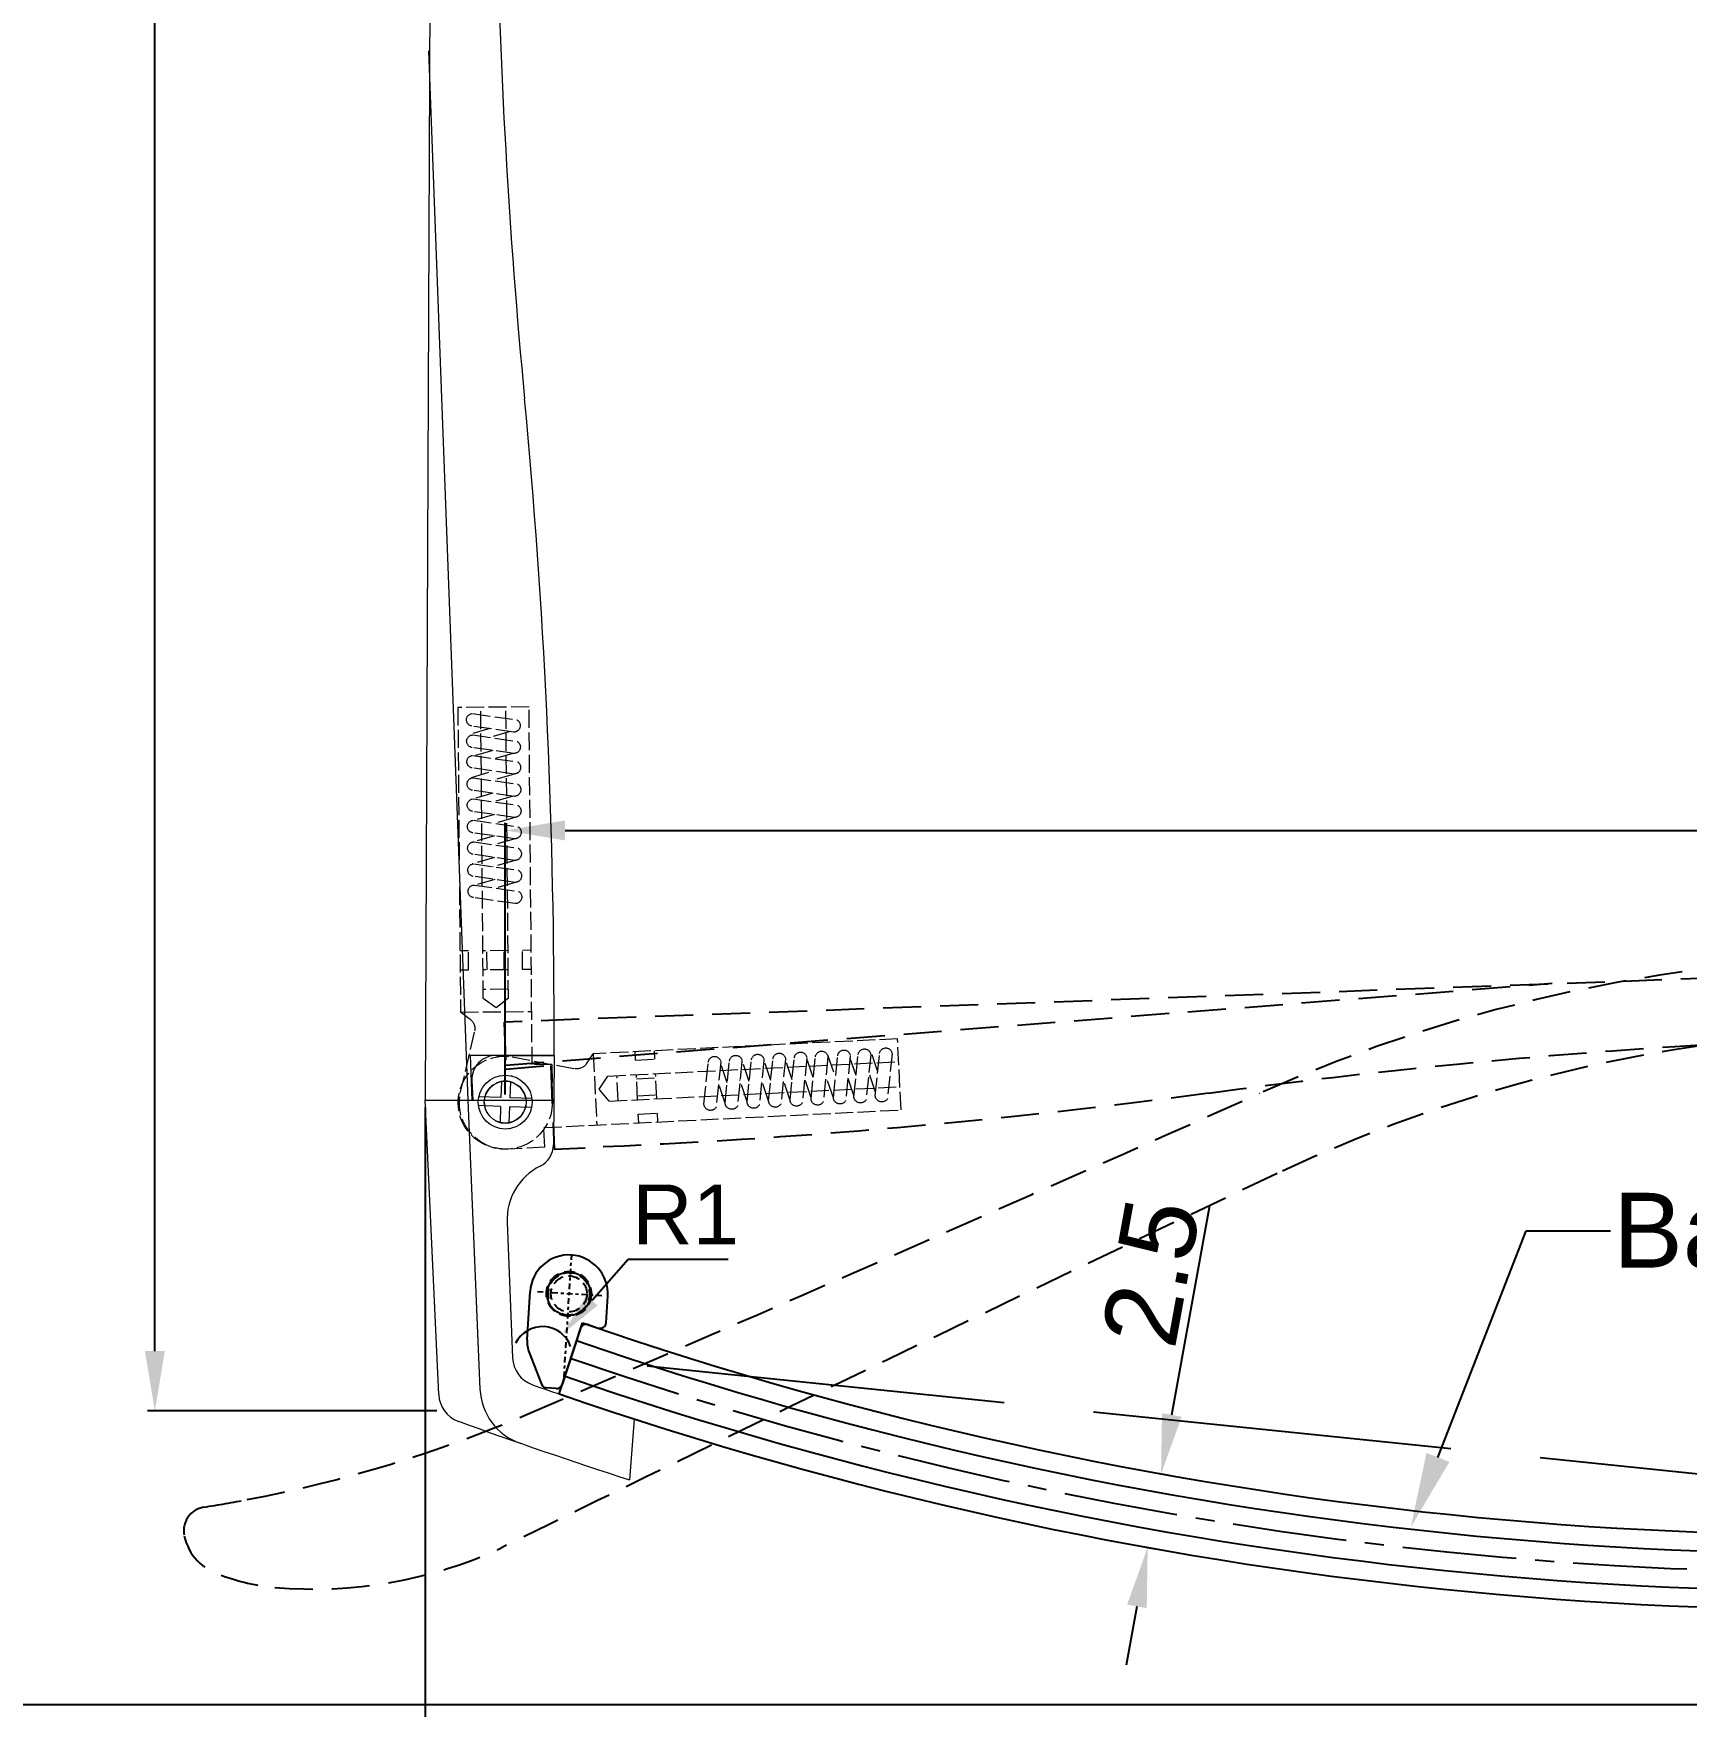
# Model space of a CAD drawing. Header units: millimetres. Extents: x 1336 to 2438, y 1230 to 1601.
# Drawn here: x 1611.4 to 1666.7, y 1351.9 to 1407.8 of the extents above; entities that cross this region are included whole.
import ezdxf
from ezdxf import colors
from ezdxf.entities.mleader import LeaderData, LeaderLine
from ezdxf.math import Vec2, Vec3

# ---------------------------------------------------------------- set-up
doc = ezdxf.new("R2010")
doc.units = ezdxf.units.MM
for name, pattern in [('ACAD_ISO02W100', [15, 12, -3]), ('CENTER2', [28.575, 19.05, -3.175, 3.175, -3.175]), ('HIDDEN', [9.525, 6.35, -3.175]), ('HIDDEN2', [0.1875, 0.125, -0.0625])]:
    doc.linetypes.add(name, pattern=pattern)
for name, color, linetype in [('Center Line', 2, 'CENTER2'), ('Dimension', 3, 'Continuous'), ('Hidden Line', 1, 'HIDDEN2'), ('Text', 4, 'Continuous')]:
    doc.layers.add(name, color=color, linetype=linetype)
doc.styles.get("Standard").update_dxf_attribs({"font": 'arial.ttf'})
doc.dimstyles.new('Standard$0', dxfattribs={"dimtxt": 2.3, "dimasz": 2, "dimexe": 1, "dimexo": 1, "dimgap": 1, "dimtad": 0, "dimtih": 1, "dimtoh": 1, "dimdec": 1, "dimzin": 0, "dimdsep": 46, "dimtxsty": 'Standard', "dimcen": 0, "dimclrd": 4, "dimclre": 4, "dimclrt": 4, "dimadec": 1, "dimazin": 0, "dimtfac": 1, "dimtdec": 1, "dimtofl": 0, "dimtmove": 0, "dimatfit": 0, "dimfxl": 1, "dimtolj": 1, "dimtzin": 0, "dimarcsym": 0})
doc.dimstyles.new('STANDARD$4', dxfattribs={"dimtxt": 2, "dimasz": 1.5, "dimexe": 0.5, "dimexo": 0.5, "dimgap": 0.5, "dimtad": 1, "dimtoh": 1, "dimdsep": 46, "dimtxsty": 'Standard', "dimcen": 0, "dimadec": 0, "dimazin": 0, "dimtfac": 1, "dimtofl": 0, "dimtmove": 0, "dimatfit": 3, "dimfxl": 1, "dimtolj": 1, "dimtzin": 0, "dimarcsym": 0})

# ---------------------------------------------------------------- blocks, each defined once
blk = doc.blocks.new('*D168')
at = {"layer": 'Defpoints', "color": 0, "ltscale": 1000, "transparency": 16777216}
for p in [(1763.027, 1381.199), (1627.198, 1372.123), (1763.027, 1372.123)]:
    blk.add_point(p, dxfattribs=at)
at = {"layer": 'Dimension', "color": 3, "lineweight": -2, "ltscale": 1000, "transparency": 16777216}
for p, q in [((1627.198, 1372.373), (1627.198, 1381.449)), ((1629.198, 1381.199), (1761.027, 1381.199)), ((1763.027, 1372.373), (1763.027, 1381.449))]:
    blk.add_line(p, q, dxfattribs=at)
at = {"layer": 'Dimension', "color": 3, "ltscale": 1000, "transparency": 16777216}
for points in [[(1629.198, 1381.533), (1629.198, 1380.866), (1627.198, 1381.199)], [(1761.027, 1381.533), (1761.027, 1380.866), (1763.027, 1381.199)]]:
    blk.add_solid(points, dxfattribs=at)
at = {"layer": 'Dimension', "ltscale": 1000, "transparency": 16777216, "insert": (1695.112, 1382.727), "char_height": 2.5, "attachment_point": 5}
blk.add_mtext('\\A1;136±1', dxfattribs=at)
blk = doc.blocks.new('*D169')
at = {"layer": 'Defpoints', "color": 0, "transparency": 16777216}
for p in [(1648.808, 1359.76), (1649.11, 1359.705), (1648.36, 1357.3)]:
    blk.add_point(p, dxfattribs=at)
at = {"layer": 'Dimension', "color": 3, "lineweight": -2, "transparency": 16777216}
for p, q in [((1649.469, 1361.672), (1650.744, 1368.67)), ((1649.054, 1359.715), (1649.356, 1359.66)), ((1648.606, 1357.256), (1648.908, 1357.201)), ((1648.304, 1355.278), (1647.945, 1353.31))]:
    blk.add_line(p, q, dxfattribs=at)
at = {"layer": 'Dimension', "color": 3, "transparency": 16777216}
for points in [[(1649.141, 1361.732), (1649.797, 1361.613), (1649.11, 1359.705)], [(1647.976, 1355.338), (1648.631, 1355.218), (1648.662, 1357.245)]]:
    blk.add_solid(points, dxfattribs=at)
at = {"layer": 'Dimension', "transparency": 16777216, "insert": (1648.784, 1366.429), "char_height": 2.5, "attachment_point": 5, "rotation": 79.6733}
blk.add_mtext('\\A1;2.5', dxfattribs=at)
blk = doc.blocks.new('*D170')
at = {"layer": 'Defpoints', "color": 0, "ltscale": 1000, "transparency": 16777216}
for p in [(1624.524, 1372.193), (1765.698, 1372.193), (1765.698, 1341.147)]:
    blk.add_point(p, dxfattribs=at)
at = {"layer": 'Dimension', "color": 3, "lineweight": -2, "ltscale": 1000, "transparency": 16777216}
for p, q in [((1624.524, 1371.943), (1624.524, 1340.897)), ((1765.698, 1371.943), (1765.698, 1340.897)), ((1626.524, 1341.147), (1763.698, 1341.147))]:
    blk.add_line(p, q, dxfattribs=at)
at = {"layer": 'Dimension', "color": 3, "ltscale": 1000, "transparency": 16777216}
for points in [[(1626.524, 1341.48), (1626.524, 1340.814), (1624.524, 1341.147)], [(1763.698, 1341.48), (1763.698, 1340.814), (1765.698, 1341.147)]]:
    blk.add_solid(points, dxfattribs=at)
at = {"layer": 'Dimension', "ltscale": 1000, "transparency": 16777216, "insert": (1695.111, 1342.652), "char_height": 2.5, "attachment_point": 5}
blk.add_mtext('\\A1;141±1', dxfattribs=at)
blk = doc.blocks.new('ET3T23T23T3T3')
for p, q in [((-1.83, 4.172), (-1.83, 4.172)), ((-3.417, 1.595), (-3.264, 3.203)), ((-0.759, 2.077), (-0.676, 2.958)), ((-1.616, 1.912), (-2.29, 0.063)), ((-1.358, 2.031), (-1.028, 1.908)), ((-3.363, 1.165), (-2.982, 0.094)), ((-2.496, -0.068), (-2.813, -0.038))]:
    blk.add_line(p, q)
blk.add_circle((-1.97, 3.08), 0.725)
for centre, radius, start, end in [((-1.97, 3.08), 1.3, 354.589, 174.589), ((-1.428, 1.844), 0.2, 69.589, 159.9898), ((-0.958, 2.096), 0.2, 249.589, 354.589), ((-2.421, 1.5), 1, 174.589, 199.589), ((-2.794, 0.161), 0.2, 199.589, 264.589), ((-2.478, 0.131), 0.2, 264.589, 339.9898)]:
    blk.add_arc(centre, radius, start, end)
at = {"layer": 'Center Line', "ltscale": 0.01}
for p, q in [((-1.845, 4.403), (-2.237, 0.266)), ((-0.878, 2.977), (-3.062, 3.184))]:
    blk.add_line(p, q, dxfattribs=at)
at = {"layer": 'Hidden Line', "ltscale": 3}
for radius in [0.75, 0.6]:
    blk.add_circle((-1.97, 3.08), radius, dxfattribs=at)
blk.add_arc((-1.97, 3.08), 0.7, 247.9875, 191.1906, dxfattribs=at)
blk = doc.blocks.new('NLKNWLO')
at = {"color": 251, "linetype": 'ACAD_ISO02W100', "lineweight": 13, "ltscale": 0.05}
for p, q in [((2895.363, -1243.799), (2894.119, -1243.799)), ((2895.363, -1243.799), (2895.363, -1244.458)), ((2895.363, -1244.458), (2907.314, -1244.458)), ((2897.137, -1246.837), (2897.137, -1244.458)), ((2898.54, -1244.458), (2898.54, -1244.751)), ((2899.182, -1244.458), (2899.182, -1244.751)), ((2907.314, -1244.458), (2907.314, -1246.837)), ((2898.54, -1244.751), (2899.182, -1244.751)), ((2901.456, -1244.976), (2901.27, -1245.637)), ((2902.192, -1244.981), (2901.982, -1245.724)), ((2902.91, -1244.976), (2902.717, -1245.661)), ((2903.627, -1244.96), (2903.434, -1245.642)), ((2904.336, -1245.012), (2904.152, -1245.662)), ((2905.076, -1244.976), (2904.886, -1245.651)), ((2905.764, -1245.013), (2905.595, -1245.61)), ((2906.494, -1245.095), (2906.333, -1245.667)), ((2897.588, -1245.231), (2897.273, -1245.645)), ((2897.273, -1245.645), (2897.588, -1246.071)), ((2897.588, -1245.231), (2907.314, -1245.231)), ((2897.889, -1245.235), (2897.889, -1246.075)), ((2898.54, -1245.231), (2898.54, -1246.071)), ((2898.54, -1245.364), (2899.182, -1245.364)), ((2899.182, -1245.231), (2899.182, -1246.071)), ((2901.56, -1245.653), (2901.372, -1246.317)), ((2902.295, -1245.658), (2902.085, -1246.404)), ((2903.014, -1245.653), (2902.821, -1246.338)), ((2903.728, -1245.644), (2903.538, -1246.319)), ((2904.439, -1245.689), (2904.256, -1246.338)), ((2905.869, -1245.683), (2905.699, -1246.287)), ((2897.588, -1246.071), (2907.314, -1246.071)), ((2898.54, -1245.935), (2899.182, -1245.935)), ((2905.129, -1245.833), (2904.942, -1246.497)), ((2906.598, -1245.772), (2906.436, -1246.344)), ((2894.427, -1246.868), (2896.497, -1246.372)), ((2896.893, -1246.514), (2897.137, -1246.837)), ((2907.314, -1246.837), (2897.137, -1246.837)), ((2898.54, -1246.556), (2898.54, -1246.837)), ((2898.54, -1246.556), (2899.182, -1246.556)), ((2899.182, -1246.556), (2899.182, -1246.837))]:
    blk.add_line(p, q, dxfattribs=at)
for points in [[(2900.96, -1246.372, 0.905334), (2901.378, -1246.351, 0.049685), (2901.378, -1246.347), (2901.151, -1244.861, 0.111512), (2901.148, -1244.853, 0.738957), (2900.747, -1244.976)], [(2901.67, -1246.372, 0.905334), (2902.088, -1246.351, 0.049685), (2902.087, -1246.347), (2901.86, -1244.861, 0.111512), (2901.857, -1244.853, 0.738957), (2901.456, -1244.976)], [(2902.404, -1246.372, 0.905334), (2902.822, -1246.351, 0.049685), (2902.822, -1246.347), (2902.595, -1244.861, 0.111512), (2902.592, -1244.853, 0.738957), (2902.191, -1244.976)], [(2903.124, -1246.372, 0.905334), (2903.542, -1246.351, 0.049685), (2903.542, -1246.347), (2903.315, -1244.861, 0.111512), (2903.311, -1244.853, 0.738957), (2902.91, -1244.976)], [(2903.839, -1246.372, 0.905334), (2904.257, -1246.351, 0.049685), (2904.257, -1246.347), (2904.03, -1244.861, 0.111512), (2904.027, -1244.853, 0.738957), (2903.626, -1244.976)], [(2904.544, -1246.372, 0.905334), (2904.962, -1246.351, 0.049685), (2904.962, -1246.347), (2904.734, -1244.861, 0.111512), (2904.731, -1244.853, 0.738957), (2904.33, -1244.976)], [(2905.29, -1246.372, 0.905334), (2905.708, -1246.351, 0.049685), (2905.708, -1246.347), (2905.48, -1244.861, 0.111512), (2905.477, -1244.853, 0.738957), (2905.076, -1244.976)], [(2905.975, -1246.374, 0.905334), (2906.393, -1246.352, 0.049685), (2906.392, -1246.348), (2906.165, -1244.863, 0.111512), (2906.162, -1244.855, 0.738957), (2905.761, -1244.978)], [(2906.689, -1246.372, 0.905334), (2907.107, -1246.351, 0.049685), (2907.107, -1246.347), (2906.88, -1244.861, 0.111512), (2906.877, -1244.853, 0.738957), (2906.476, -1244.976)]]:
    blk.add_lwpolyline(points, format="xyb", close=True, dxfattribs=at)
blk.add_circle((2894.119, -1245.371), 0.701, dxfattribs=at)
for centre, radius, start, end in [((2894.1, -1245.351), 1.552, 89.2792, 282.1734), ((2896.586, -1246.746), 0.384, 37.0832, 103.4897)]:
    blk.add_arc(centre, radius, start, end, dxfattribs=at)
blk = doc.blocks.new('*D250')
at = {"layer": 'Defpoints', "color": 0, "ltscale": 1000, "transparency": 16777216}
for p in [(1615.494, 1466.631), (1626.417, 1466.631), (1625.168, 1361.807)]:
    blk.add_point(p, dxfattribs=at)
at = {"layer": 'Dimension', "color": 3, "lineweight": -2, "ltscale": 1000, "transparency": 16777216}
for p, q in [((1626.167, 1466.631), (1615.244, 1466.631)), ((1615.494, 1363.807), (1615.494, 1464.631)), ((1624.918, 1361.807), (1615.244, 1361.807))]:
    blk.add_line(p, q, dxfattribs=at)
at = {"layer": 'Dimension', "color": 3, "ltscale": 1000, "transparency": 16777216}
for points in [[(1615.161, 1464.631), (1615.827, 1464.631), (1615.494, 1466.631)], [(1615.161, 1363.807), (1615.827, 1363.807), (1615.494, 1361.807)]]:
    blk.add_solid(points, dxfattribs=at)
at = {"layer": 'Dimension', "ltscale": 1000, "transparency": 16777216, "insert": (1613.968, 1414.972), "char_height": 2.5, "attachment_point": 5, "rotation": 90}
blk.add_mtext('\\A1;105±2', dxfattribs=at)
blk = doc.blocks.new('*D252')
at = {"layer": 'Defpoints', "color": 0, "ltscale": 1000, "transparency": 16777216}
for p in [(1605.841, 1517.994), (1647.407, 1517.994), (1695.156, 1351.994)]:
    blk.add_point(p, dxfattribs=at)
at = {"layer": 'Dimension', "color": 3, "lineweight": -2, "ltscale": 1000, "transparency": 16777216}
for p, q in [((1647.157, 1517.994), (1605.591, 1517.994)), ((1605.841, 1353.994), (1605.841, 1515.994)), ((1694.906, 1351.994), (1605.591, 1351.994))]:
    blk.add_line(p, q, dxfattribs=at)
at = {"layer": 'Dimension', "color": 3, "ltscale": 1000, "transparency": 16777216}
for points in [[(1605.508, 1515.994), (1606.174, 1515.994), (1605.841, 1517.994)], [(1605.508, 1353.994), (1606.174, 1353.994), (1605.841, 1351.994)]]:
    blk.add_solid(points, dxfattribs=at)
at = {"layer": 'Dimension', "ltscale": 1000, "transparency": 16777216, "insert": (1604.315, 1434.994), "char_height": 2.5, "attachment_point": 5, "rotation": 90}
blk.add_mtext('\\A1;166±2', dxfattribs=at)
blk = doc.blocks.new('ter')
at = {"layer": 'Hidden Line', "linetype": 'HIDDEN', "ltscale": 0.2}
for p, q in [((12662.413, 896.83), (12662.606, 850.5)), ((12661.166, 850.5), (12662.481, 885.543)), ((12658.3, 852), (12658.3, 853.039)), ((12661.096, 852), (12658.3, 852)), ((12661.036, 850.5), (12661.096, 852)), ((12662.606, 850.5), (12661.016, 850.5))]:
    blk.add_line(p, q, dxfattribs=at)
for centre, radius, start, end in [((12639.972, 994.568), 1.766, 104.9486, 166.3359), ((12639.723, 995.501), 0.8, 11.4291, 104.9486), ((12692.213, 1006.113), 52.753, 191.4291, 193.0275), ((12645.355, 992.747), 7.444, 162.5039, 176.6196), ((12684.66, 1004.365), 45, 193.0275, 205.5523), ((12652.908, 992.497), 15, 177.3673, 207), ((10958.662, 72.884), 1912.739, 27.641874, 28.504194), ((14379.146, 1815.647), 1923.685, 205.583303, 206.37804), ((12608.627, 937.599), 52.6, 2.0377, 26.378), ((12608.797, 937.09), 50, 1.9425, 27.6419), ((12438.273, 894.852), 222, 354.59132, 358.9013), ((12879.491, 853.078), 221.191, 174.59132, 180.0101)]:
    blk.add_arc(centre, radius, start, end, dxfattribs=at)
at = {"layer": 'Hidden Line', "linetype": 'HIDDEN', "ltscale": 0.2, "rotation": 89.49294129472413}
blk.add_blockref('NLKNWLO', (11388.998, -2032.554), dxfattribs=at)
blk = doc.blocks.new('*D177')
at = {"color": 0, "lineweight": -2, "ltscale": 1000, "transparency": 16777216}
for p, q in [((1631.308, 1366.867), (1630.098, 1365.498)), ((1634.647, 1366.867), (1631.308, 1366.867))]:
    blk.add_line(p, q, dxfattribs=at)
blk.add_arc((1628.443, 1363.624), 1, 19.9, 153.6747, dxfattribs=at)
at = {"color": 0, "ltscale": 1000, "transparency": 16777216}
blk.add_solid([(1629.911, 1365.663), (1630.286, 1365.332), (1629.105, 1364.373)], dxfattribs=at)
at = {"layer": 'Defpoints', "color": 0, "ltscale": 1000, "transparency": 16777216}
for p in [(1629.105, 1364.373), (1628.443, 1363.624)]:
    blk.add_point(p, dxfattribs=at)
at = {"color": 0, "ltscale": 1000, "transparency": 16777216, "insert": (1633.227, 1368.371), "char_height": 2, "attachment_point": 5}
blk.add_mtext('\\A1;R1', dxfattribs=at)

msp = doc.modelspace()

# ---------------------------------------------------------------- linework, layer by layer
at = {"lineweight": 13}
for p, q in [((1624.717, 1418.523), (1624.524, 1372.193)), ((1625.964, 1372.193), (1624.649, 1407.236)), ((1628.83, 1373.693), (1628.83, 1374.731)), ((1626.033, 1373.693), (1628.83, 1373.693)), ((1626.887, 1373.683), (1628.829, 1373.683)), ((1628.83, 1373.687), (1628.807, 1370.691)), ((1626.087, 1372.851), (1626.114, 1372.193)), ((1627.072, 1372.812), (1627.053, 1372.278)), ((1627.119, 1373.028), (1627.118, 1373.015)), ((1627.372, 1372.801), (1627.353, 1372.268)), ((1627.419, 1373.017), (1627.418, 1373.005)), ((1624.524, 1372.193), (1626.114, 1372.193)), ((1626.094, 1372.193), (1628.818, 1372.193)), ((1627.053, 1372.278), (1626.304, 1372.304)), ((1628.103, 1372.242), (1627.353, 1372.268)), ((1627.043, 1371.978), (1626.293, 1372.005)), ((1627.043, 1371.978), (1627.024, 1371.445)), ((1627.343, 1371.968), (1627.324, 1371.435)), ((1628.092, 1371.942), (1627.343, 1371.968)), ((1627.056, 1371.241), (1627.056, 1371.229)), ((1627.356, 1371.231), (1627.356, 1371.218)), ((1631.511, 1361.535), (1631.354, 1359.505))]:
    msp.add_line(p, q, dxfattribs=at)
at = {"color": 0, "lineweight": 13}
for p, q in [((1626.094, 1372.193), (1626.033, 1373.693)), ((1624.975, 1362.354), (1624.524, 1372.193)), ((1626.356, 1362.536), (1625.964, 1372.193)), ((1627.26, 1368.112), (1627.444, 1363.583))]:
    msp.add_line(p, q, dxfattribs=at)
msp.add_line((1628.999, 1362.374), (1629.78, 1364.749))
at = {"color": 2, "linetype": 'ACAD_ISO02W100'}
msp.add_line((1688.638, 1357.485), (1629.39, 1363.561), dxfattribs=at)
at = {"lineweight": 13}
for radius in [0.9, 0.7]:
    msp.add_circle((1627.198, 1372.123), radius, dxfattribs=at)
for centre, radius, start, end in [((1848.856, 1416.545), 222, 181.0987, 185.40868), ((1407.639, 1374.771), 221.191, 359.9899, 5.40868), ((1626.887, 1372.883), 0.8, 90, 182.3226), ((1628.007, 1370.698), 0.8, 296.561, 359.5644), ((1629.259, 1368.193), 2, 116.561, 182.3226)]:
    msp.add_arc(centre, radius, start, end, dxfattribs=at)
for radius, start, end in [(129.225, 250.94295, 277.33911), (129.85, 250.94295, 277.33868), (131.1, 250.94295, 277.33785), (131.725, 250.95934, 277.33744)]:
    msp.add_arc((1671.973, 1486.892), radius, start, end)
at = {"color": 0, "lineweight": 13}
for centre, radius, start, end in [((1628.443, 1363.624), 1, 182.3226, 250.767), ((1683.529, 1521.516), 168.225, 250.76704, 251.98804), ((1625.974, 1362.4), 1, 182.6232, 250.1139), ((1628.354, 1362.617), 2, 182.3226, 250.8513), ((1683.529, 1521.516), 170.205, 250.11394, 252.14895)]:
    msp.add_arc(centre, radius, start, end, dxfattribs=at)
at = {"layer": 'Center Line', "ltscale": 0.2}
msp.add_arc((1671.973, 1486.892), 130.475, 250.94295, 277.33826, dxfattribs=at)

# ---------------------------------------------------------------- block references
at = {"color": 6, "xscale": -1, "rotation": 270.5070587052759}
msp.add_blockref('NLKNWLO', (2898.132, -1510.861), dxfattribs=at)
at = {"color": 3, "rotation": 87.68010927580278}
msp.add_blockref('ter', (2100.303, -11311.857), dxfattribs=at)
at = {"color": 3, "xscale": -1, "rotation": 272.3198907241973}
msp.add_blockref('ter', (1289.922, -11311.857), dxfattribs=at)
at = {"rotation": 1.84970983340598}
msp.add_blockref('ET3T23T23T3T3', (1631.395, 1362.703), dxfattribs=at)

# ---------------------------------------------------------------- dimensions: what is measured, and where the dimension line sits
at = {"color": 3, "ltscale": 1000}
dim = msp.add_radius_dim(center=(1628.443, 1363.624), mpoint=(1629.105, 1364.373), dimstyle='STANDARD$4', override={"dimfxl": 1.25, "dimarcsym": 2}, dxfattribs=at)
dim.commit()
dim.dimension.update_dxf_attribs({"geometry": '*D177', "text_midpoint": (1633.227, 1366.867), "dimtype": 164})
at = {"layer": 'Dimension', "color": 40, "ltscale": 1000, "true_color": 0xf8d731}
dim = msp.add_linear_dim(base=(1605.841, 1517.994), p1=(1695.156, 1351.994), p2=(1647.407, 1517.994), angle=90, dimstyle='Standard$0', override={"dimtxt": 2.5, "dimexe": 0.25, "dimexo": 0.25, "dimgap": 0.25, "dimtad": 1, "dimtih": 0, "dimtoh": 0, "dimdec": 0, "dimclrd": 3, "dimclre": 3, "dimclrt": 256, "dimadec": 0, "dimtol": 1, "dimtp": 2, "dimtm": 2, "dimtdec": 0, "dimatfit": 3, "dimfxl": 1.25, "dimarcsym": 2}, dxfattribs=at)
dim.commit()
dim.dimension.update_dxf_attribs({"geometry": '*D252', "text_midpoint": (1604.315, 1434.994)})
dim = msp.add_linear_dim(base=(1615.494, 1466.631), p1=(1625.168, 1361.807), p2=(1626.417, 1466.631), angle=90, dimstyle='Standard$0', override={"dimtxt": 2.5, "dimexe": 0.25, "dimexo": 0.25, "dimgap": 0.25, "dimtad": 1, "dimtih": 0, "dimtoh": 0, "dimdec": 0, "dimclrd": 3, "dimclre": 3, "dimclrt": 256, "dimadec": 0, "dimtol": 1, "dimtp": 2, "dimtm": 2, "dimtdec": 0, "dimatfit": 3, "dimfxl": 1.25, "dimarcsym": 2}, dxfattribs=at)
dim.commit()
dim.dimension.update_dxf_attribs({"geometry": '*D250', "text_midpoint": (1615.494, 1414.972), "dimtype": 160})
dim = msp.add_linear_dim(base=(1763.027, 1381.199), p1=(1627.198, 1372.123), p2=(1763.027, 1372.123), dimstyle='Standard$0', override={"dimtxt": 2.5, "dimexe": 0.25, "dimexo": 0.25, "dimgap": 0.25, "dimtad": 1, "dimtih": 0, "dimtoh": 0, "dimdec": 0, "dimclrd": 3, "dimclre": 3, "dimclrt": 256, "dimadec": 0, "dimtol": 1, "dimtp": 1, "dimtm": 1, "dimtdec": 0, "dimatfit": 3, "dimfxl": 1.25, "dimarcsym": 2}, dxfattribs=at)
dim.commit()
dim.dimension.update_dxf_attribs({"geometry": '*D168', "text_midpoint": (1695.112, 1382.727)})
dim = msp.add_linear_dim(base=(1765.698, 1341.147), p1=(1624.524, 1372.193), p2=(1765.698, 1372.193), dimstyle='Standard$0', override={"dimtxt": 2.5, "dimexe": 0.25, "dimexo": 0.25, "dimgap": 0.25, "dimtad": 1, "dimtih": 0, "dimtoh": 0, "dimdec": 0, "dimclrd": 3, "dimclre": 3, "dimclrt": 256, "dimadec": 0, "dimtol": 1, "dimtp": 1, "dimtm": 1, "dimtdec": 0, "dimatfit": 3, "dimfxl": 1.25, "dimarcsym": 2}, dxfattribs=at)
dim.commit()
dim.dimension.update_dxf_attribs({"geometry": '*D170', "text_midpoint": (1695.111, 1341.147), "dimtype": 160})
at = {"layer": 'Dimension'}
dim = msp.add_aligned_dim(p1=(1648.36, 1357.3), p2=(1648.808, 1359.76), distance=-0.307, dimstyle='Standard$0', override={"dimtxt": 2.5, "dimexe": 0.25, "dimexo": 0.25, "dimgap": 0.25, "dimtad": 1, "dimtih": 0, "dimtoh": 0, "dimclrd": 3, "dimclre": 3, "dimclrt": 256, "dimadec": 2, "dimtdec": 2, "dimatfit": 3}, dxfattribs=at)
dim.commit()
dim.dimension.update_dxf_attribs({"geometry": '*D169', "text_midpoint": (1648.784, 1366.429)})

# ---------------------------------------------------------------- leaders
at = {"layer": 'Text', "linetype": 'ByBlock', "lineweight": 9}
ml = msp.add_multileader_mtext('Standard', dxfattribs=at)
ml.set_content('Base 4%%P0.5', color=256)
ml.set_leader_properties()
ml.build(insert=Vec2(0, 0))
ml.multileader.update_dxf_attribs({"dogleg_length": 6.667, "arrow_head_size": 2.5})
ctx = ml.context
ctx.base_point, ctx.char_height, ctx.arrow_head_size, ctx.landing_gap_size, ctx.plane_origin = Vec3(1664.12, 1367.824), 2.5, 2.5, 0.09, Vec3(1657.453, 1357.927)
notes = []
notes.append((ctx, [(0, (1, 1, 0), (1661.312, 1367.824), (1, 0), 2.808, [(0, [(1657.453, 1357.927)], 0, [])])]))
ctx.mtext.insert, ctx.mtext.flow_direction = Vec3(1664.21, 1369.095), 5
for ctx, leaders in notes:
    for number, flags, end, landing, length, lines in leaders:
        leader = LeaderData()
        leader.index, (leader.has_last_leader_line, leader.has_dogleg_vector, leader.attachment_direction) = number, flags
        leader.last_leader_point, leader.dogleg_vector, leader.dogleg_length = Vec3(end), Vec3(landing), length
        for number, points, colour, breaks in lines:
            line = LeaderLine()
            line.index, line.vertices, line.color, line.breaks = number, Vec3.list(points), colors.encode_raw_color(colour), breaks
            leader.lines.append(line)
        ctx.leaders.append(leader)

doc.saveas('drawing.dxf')
